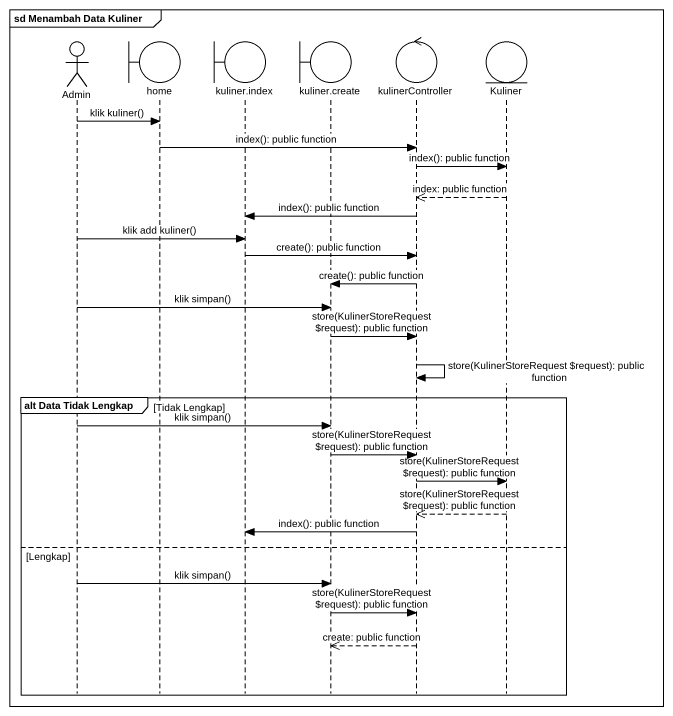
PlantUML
@startuml
mainframe sd Menambah Data Kuliner
hide footbox
actor Admin
boundary home
boundary "kuliner.index" as kuliner_index
boundary "kuliner.create" as kuliner_create
control kulinerController
entity Kuliner

Admin -> home : klik kuliner()
home -> kulinerController : index(): public function
kulinerController -> Kuliner : index(): public function
Kuliner -->> kulinerController : index: public function
kulinerController -> kuliner_index : index(): public function
Admin -> kuliner_index : klik add kuliner()
kuliner_index -> kulinerController : create(): public function
kulinerController -> kuliner_create : create(): public function
Admin -> kuliner_create : klik simpan()
kuliner_create -> kulinerController : store(KulinerStoreRequest ~$request): public function
kulinerController -> kulinerController : store(KulinerStoreRequest ~$request): public function
group alt Data Tidak Lengkap [Tidak Lengkap]
  Admin -> kuliner_create : klik simpan()
  kuliner_create -> kulinerController : store(KulinerStoreRequest ~$request): public function
  kulinerController -> Kuliner : store(KulinerStoreRequest ~$request): public function
  Kuliner -->> kulinerController : store(KulinerStoreRequest ~$request): public function
  kulinerController -> kuliner_index : index(): public function
else Lengkap
  Admin -> kuliner_create : klik simpan()
  kuliner_create -> kulinerController : store(KulinerStoreRequest ~$request): public function
  kulinerController -->> kuliner_create : create: public function
end
@enduml
